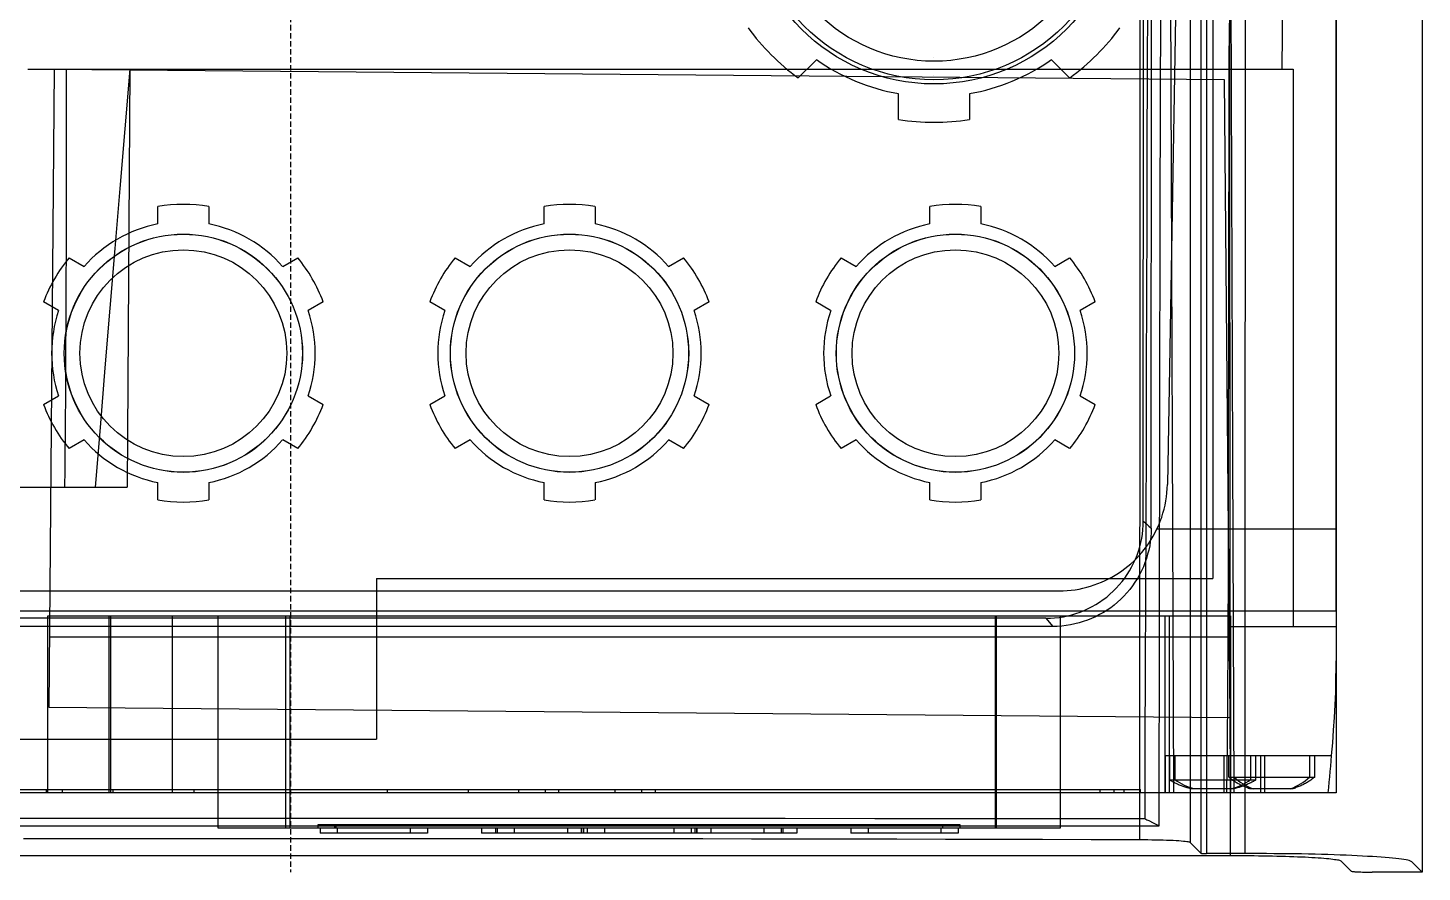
# Model space of a CAD drawing. Extents: x 0 to 211, y 0 to 232.
# Drawn here: x 81 to 211, y 0 to 78.7 of the extents above; entities that cross this region are included whole.
import ezdxf

# ---------------------------------------------------------------- set-up
doc = ezdxf.new("R2010")
doc.units = 0
doc.linetypes.add('DASHED', pattern=[0.75, 0.5, -0.25])
doc.layers.add('-15N-THT. THIẾT BỊ ĐÓNG MỞ', color=40, linetype='CONTINUOUS')

# ---------------------------------------------------------------- blocks, each defined once
blk = doc.blocks.new('06 - N - SC VSD CHIẾU TRÊN ATV630D15~D22N4')
at = {"layer": '-15N-THT. THIẾT BỊ ĐÓNG MỞ', "color": 6, "linetype": 'DASHED'}
blk.add_line((0, 0), (0, -232), dxfattribs=at)
at = {"layer": '-15N-THT. THIẾT BỊ ĐÓNG MỞ'}
for p, q in [((105.5, -90.01), (105.5, -232)), ((97.49, -102.5), (97.49, -224.61)), ((85.99, -109), (85.99, -204.61)), ((81.91, -115.49), (82.33, -224.61)), ((92.78, -115.48), (92.41, -157.11)), ((79.5, -199.26), (79.54, -116)), ((80.24, -199.93), (80.28, -116)), ((83.15, -116), (81.75, -195.85)), ((87.66, -146.78), (87.83, -193.33)), ((79.9, -150.75), (79.87, -157.34)), ((79.18, -151.46), (79.17, -170.56)), ((81.08, -170.08), (81.13, -151.26)), ((83.89, -151.42), (83.89, -170.6)), ((84.88, -151.28), (84.88, -170.74)), ((85.4, -151.27), (85.4, -170.74)), ((87.53, -151.24), (87.54, -170.78)), ((88.99, -151.27), (88.99, -170.74)), ((97.5, -151.28), (97.5, -155.31)), ((87.5, -152.82), (87.49, -157.03)), ((97.49, -163.82), (97.5, -152.16)), ((97.5, -155.31), (97.5, -159.72)), ((-24.49, -157.11), (-24.49, -157.11)), ((-24.49, -157.11), (93.49, -157.11)), ((-22.03, -157.11), (-22.55, -216.61)), ((-22.03, -157.11), (87.04, -158.07)), ((-22.03, -157.11), (-22.03, -157.11)), ((-20.92, -157.11), (-20.92, -158.74)), ((-14.99, -157.11), (-15.45, -162.69)), ((-14.99, -157.11), (-15.22, -196.11)), ((-14.99, -157.11), (-14.99, -157.11)), ((49.03, -156.24), (47.33, -157.94)), ((49.03, -156.24), (49.03, -156.24)), ((59.99, -155.99), (59.99, -155.99)), ((72.64, -157.94), (70.94, -156.24)), ((70.94, -156.24), (70.94, -156.24)), ((87.49, -157.03), (87.48, -161.64)), ((92.41, -157.11), (92.41, -157.11)), ((93.49, -157.11), (93.49, -209.11)), ((93.49, -157.11), (93.49, -157.11)), ((47.33, -157.94), (47.33, -157.94)), ((59.99, -157.73), (59.99, -157.73)), ((72.64, -157.94), (72.64, -157.94)), ((79.87, -157.34), (79.85, -164.32)), ((87.04, -158.07), (87.04, -158.07)), ((87.04, -158.07), (87.56, -217.58)), ((-20.92, -158.74), (-20.92, -160.36)), ((56.69, -161.82), (56.69, -159.41)), ((56.69, -159.41), (56.69, -159.41)), ((63.29, -159.41), (63.29, -161.82)), ((63.29, -159.41), (63.29, -159.41)), ((97.5, -159.72), (97.5, -164.13)), ((-20.92, -160.36), (-20.92, -161.99)), ((-20.92, -161.99), (-20.92, -163.62)), ((56.69, -161.82), (56.69, -161.82)), ((59.99, -162.07), (59.99, -162.07)), ((63.29, -161.82), (63.29, -161.82)), ((87.48, -161.64), (87.47, -166.24)), ((-20.92, -163.62), (-20.92, -165.24)), ((-15.45, -162.69), (-15.91, -168.26)), ((79.85, -164.32), (79.83, -171.29)), ((97.49, -175.88), (97.49, -163.82)), ((97.5, -164.13), (97.49, -168.54)), ((-20.92, -165.24), (-20.92, -166.86)), ((87.47, -166.24), (87.46, -170.84)), ((-20.92, -166.86), (-20.92, -168.49)), ((-20.92, -168.49), (-20.92, -170.11)), ((-15.91, -168.26), (-16.37, -173.83)), ((97.49, -168.54), (97.49, -172.95)), ((-20.92, -170.11), (-20.93, -172.28)), ((-12.36, -171.55), (-12.36, -169.94)), ((-12.36, -169.94), (-12.36, -169.94)), ((-9.99, -169.73), (-9.99, -169.73)), ((-7.61, -169.94), (-7.61, -171.55)), ((-7.61, -169.94), (-7.61, -169.94)), ((23.64, -171.55), (23.64, -169.94)), ((23.64, -169.94), (23.64, -169.94)), ((26.01, -169.73), (26.01, -169.73)), ((28.39, -169.94), (28.39, -171.55)), ((28.39, -169.94), (28.39, -169.94)), ((59.61, -171.55), (59.61, -169.94)), ((59.61, -169.94), (59.61, -169.94)), ((61.99, -169.73), (61.99, -169.73)), ((64.36, -169.94), (64.36, -171.55)), ((64.36, -169.94), (64.36, -169.94)), ((81.04, -189.29), (81.08, -170.08)), ((-12.36, -171.55), (-12.36, -171.55)), ((-7.61, -171.55), (-7.61, -171.55)), ((23.64, -171.55), (23.64, -171.55)), ((28.39, -171.55), (28.39, -171.55)), ((59.61, -171.55), (59.61, -171.55)), ((64.36, -171.55), (64.36, -171.55)), ((79.17, -170.56), (79.17, -190.05)), ((79.83, -171.29), (79.8, -178.26)), ((83.89, -170.6), (83.89, -190.16)), ((84.88, -170.74), (84.88, -190.58)), ((85.4, -170.74), (85.4, -190.59)), ((87.46, -170.84), (87.45, -175.44)), ((87.54, -170.78), (87.56, -190.69)), ((88.99, -170.74), (88.98, -190.59)), ((-20.93, -172.28), (-20.93, -174.44)), ((-9.99, -172.5), (-9.99, -172.5)), ((26.01, -172.5), (26.01, -172.5)), ((61.99, -172.5), (61.99, -172.5)), ((-16.37, -173.83), (-16.84, -179.4)), ((-9.99, -173.97), (-9.99, -173.97)), ((26.01, -173.97), (26.01, -173.97)), ((61.99, -173.97), (61.99, -173.97)), ((97.49, -172.95), (97.49, -177.36)), ((-20.93, -174.44), (-20.94, -176.61)), ((-20.64, -174.72), (-19.25, -175.53)), ((-20.64, -174.72), (-20.64, -174.72)), ((-0.73, -175.53), (0.67, -174.72)), ((0.67, -174.72), (0.67, -174.72)), ((15.36, -174.72), (16.75, -175.53)), ((15.36, -174.72), (15.36, -174.72)), ((35.25, -175.53), (36.64, -174.72)), ((36.64, -174.72), (36.64, -174.72)), ((51.33, -174.72), (52.73, -175.53)), ((51.33, -174.72), (51.33, -174.72)), ((71.25, -175.53), (72.64, -174.72)), ((72.64, -174.72), (72.64, -174.72)), ((87.45, -175.44), (87.45, -180.04)), ((-20.94, -176.61), (-20.95, -178.78)), ((-19.25, -175.53), (-19.25, -175.53)), ((-0.73, -175.53), (-0.73, -175.53)), ((16.75, -175.53), (16.75, -175.53)), ((35.25, -175.53), (35.25, -175.53)), ((52.73, -175.53), (52.73, -175.53)), ((71.25, -175.53), (71.25, -175.53)), ((97.49, -187.93), (97.49, -175.88)), ((97.49, -177.36), (97.49, -181.77)), ((-21.62, -179.64), (-23.02, -178.83)), ((-23.02, -178.83), (-23.02, -178.83)), ((-20.95, -178.78), (-20.96, -180.95)), ((3.04, -178.83), (1.65, -179.64)), ((3.04, -178.83), (3.04, -178.83)), ((14.38, -179.64), (12.98, -178.83)), ((12.98, -178.83), (12.98, -178.83)), ((39.02, -178.83), (37.62, -179.64)), ((39.02, -178.83), (39.02, -178.83)), ((50.35, -179.64), (48.96, -178.83)), ((48.96, -178.83), (48.96, -178.83)), ((75.02, -178.83), (73.62, -179.64)), ((75.02, -178.83), (75.02, -178.83)), ((79.8, -178.26), (79.78, -185.23)), ((-21.62, -179.64), (-21.62, -179.64)), ((-16.84, -179.4), (-17.3, -184.97)), ((1.65, -179.64), (1.65, -179.64)), ((14.38, -179.64), (14.38, -179.64)), ((37.62, -179.64), (37.62, -179.64)), ((50.35, -179.64), (50.35, -179.64)), ((73.62, -179.64), (73.62, -179.64)), ((87.45, -180.04), (87.44, -184.65)), ((-20.96, -180.95), (-20.97, -183.11)), ((97.49, -181.77), (97.49, -186.18)), ((-20.97, -183.11), (-20.97, -184.74)), ((-22.28, -183.61), (-22.28, -183.61)), ((-21.09, -183.61), (-21.09, -183.61)), ((-19.63, -183.61), (-19.63, -183.61)), ((-0.35, -183.61), (-0.35, -183.61)), ((1.11, -183.61), (1.11, -183.61)), ((2.31, -183.61), (2.31, -183.61)), ((13.72, -183.61), (13.72, -183.61)), ((14.91, -183.61), (14.91, -183.61)), ((16.37, -183.61), (16.37, -183.61)), ((35.63, -183.61), (35.63, -183.61)), ((37.09, -183.61), (37.09, -183.61)), ((38.28, -183.61), (38.28, -183.61)), ((49.69, -183.61), (49.69, -183.61)), ((50.89, -183.61), (50.89, -183.61)), ((52.35, -183.61), (52.35, -183.61)), ((71.63, -183.61), (71.63, -183.61)), ((73.09, -183.61), (73.09, -183.61)), ((74.28, -183.61), (74.28, -183.61)), ((-20.97, -184.74), (-20.98, -186.37)), ((-17.3, -184.97), (-17.76, -190.54)), ((79.78, -185.23), (79.76, -192.2)), ((87.44, -184.65), (87.43, -189.25)), ((-20.98, -186.37), (-20.99, -187.99)), ((97.49, -186.18), (97.49, -190.59)), ((-23.02, -188.4), (-21.62, -187.59)), ((-23.02, -188.4), (-23.02, -188.4)), ((-21.62, -187.59), (-21.62, -187.59)), ((-20.99, -187.99), (-21, -189.62)), ((1.65, -187.59), (3.04, -188.4)), ((1.65, -187.59), (1.65, -187.59)), ((3.04, -188.4), (3.04, -188.4)), ((12.98, -188.4), (14.38, -187.59)), ((12.98, -188.4), (12.98, -188.4)), ((14.38, -187.59), (14.38, -187.59)), ((37.62, -187.59), (39.02, -188.4)), ((37.62, -187.59), (37.62, -187.59)), ((39.02, -188.4), (39.02, -188.4)), ((48.96, -188.4), (50.35, -187.59)), ((48.96, -188.4), (48.96, -188.4)), ((50.35, -187.59), (50.35, -187.59)), ((73.62, -187.59), (75.02, -188.4)), ((73.62, -187.59), (73.62, -187.59)), ((75.02, -188.4), (75.02, -188.4)), ((97.49, -199.98), (97.49, -187.93)), ((-21, -189.62), (-21.02, -191.24)), ((81.01, -208.48), (81.04, -189.29)), ((87.43, -189.25), (87.42, -193.85)), ((-17.76, -190.54), (-18.22, -196.11)), ((79.17, -190.05), (79.16, -209.52)), ((83.89, -190.16), (83.89, -209.7)), ((84.88, -190.58), (84.88, -210.41)), ((85.4, -190.59), (85.4, -210.43)), ((87.56, -190.69), (87.57, -210.58)), ((88.98, -190.59), (88.97, -210.43)), ((97.49, -190.59), (97.49, -195)), ((-21.02, -191.24), (-21.03, -192.87)), ((-19.25, -191.7), (-20.64, -192.51)), ((-19.25, -191.7), (-19.25, -191.7)), ((0.67, -192.51), (-0.73, -191.7)), ((-0.73, -191.7), (-0.73, -191.7)), ((16.75, -191.7), (15.36, -192.51)), ((16.75, -191.7), (16.75, -191.7)), ((36.64, -192.51), (35.25, -191.7)), ((35.25, -191.7), (35.25, -191.7)), ((52.73, -191.7), (51.33, -192.51)), ((52.73, -191.7), (52.73, -191.7)), ((72.64, -192.51), (71.25, -191.7)), ((71.25, -191.7), (71.25, -191.7)), ((79.76, -192.2), (79.73, -199.16)), ((-21.03, -192.87), (-21.04, -194.49)), ((-20.64, -192.51), (-20.64, -192.51)), ((-9.99, -193.25), (-9.99, -193.25)), ((0.67, -192.51), (0.67, -192.51)), ((15.36, -192.51), (15.36, -192.51)), ((26.01, -193.25), (26.01, -193.25)), ((36.64, -192.51), (36.64, -192.51)), ((51.33, -192.51), (51.33, -192.51)), ((61.99, -193.25), (61.99, -193.25)), ((72.64, -192.51), (72.64, -192.51)), ((87.83, -193.33), (87.89, -208.97)), ((-21.04, -194.49), (-21.06, -196.11)), ((-9.99, -194.73), (-9.99, -194.73)), ((26.01, -194.73), (26.01, -194.73)), ((61.99, -194.73), (61.99, -194.73)), ((87.42, -193.85), (87.41, -198.45)), ((-93.28, -196.11), (-15.22, -196.11)), ((-18.22, -196.11), (-18.22, -196.11)), ((-15.22, -196.11), (-15.22, -196.11)), ((-12.36, -197.29), (-12.36, -195.68)), ((-12.36, -195.68), (-12.36, -195.68)), ((-7.61, -195.68), (-7.61, -197.29)), ((-7.61, -195.68), (-7.61, -195.68)), ((23.64, -197.29), (23.64, -195.68)), ((23.64, -195.68), (23.64, -195.68)), ((28.39, -195.68), (28.39, -197.29)), ((28.39, -195.68), (28.39, -195.68)), ((59.61, -197.29), (59.61, -195.68)), ((59.61, -195.68), (59.61, -195.68)), ((64.36, -195.68), (64.36, -197.29)), ((64.36, -195.68), (64.36, -195.68)), ((81.71, -196.62), (81.73, -196.23)), ((81.73, -196.23), (81.75, -195.85)), ((81.75, -195.85), (81.75, -195.85)), ((-12.36, -197.29), (-12.36, -197.29)), ((-9.99, -197.5), (-9.99, -197.5)), ((-7.61, -197.29), (-7.61, -197.29)), ((23.64, -197.29), (23.64, -197.29)), ((26.01, -197.5), (26.01, -197.5)), ((28.39, -197.29), (28.39, -197.29)), ((59.61, -197.29), (59.61, -197.29)), ((61.99, -197.5), (61.99, -197.5)), ((64.36, -197.29), (64.36, -197.29)), ((81.53, -197.77), (81.6, -197.39)), ((81.6, -197.39), (81.66, -197.01)), ((81.66, -197.01), (81.71, -196.62)), ((81.22, -198.9), (81.34, -198.53)), ((81.34, -198.53), (81.44, -198.15)), ((81.44, -198.15), (81.53, -197.77)), ((87.41, -198.45), (87.41, -203.05)), ((79.42, -200.47), (79.47, -200.07)), ((79.47, -200.07), (79.5, -199.66)), ((79.5, -199.66), (79.5, -199.26)), ((79.5, -199.26), (79.61, -199.35)), ((79.61, -199.35), (79.72, -199.45)), ((79.73, -199.16), (79.71, -206.13)), ((79.72, -199.45), (79.82, -199.54)), ((79.82, -199.54), (79.93, -199.64)), ((79.93, -199.64), (80.03, -199.74)), ((80.03, -199.74), (80.24, -199.93)), ((80.24, -199.93), (80.23, -200.34)), ((80.62, -200.32), (80.78, -199.98)), ((80.78, -199.98), (80.94, -199.63)), ((80.78, -199.98), (97.49, -199.98)), ((80.94, -199.63), (81.09, -199.27)), ((81.09, -199.27), (81.22, -198.9)), ((97.49, -200.31), (97.49, -199.98)), ((79.18, -201.67), (79.28, -201.27)), ((79.28, -201.27), (79.36, -200.88)), ((79.36, -200.88), (79.42, -200.47)), ((79.82, -201.61), (80.04, -201.3)), ((80.04, -201.3), (80.24, -200.98)), ((80.16, -201.16), (80.1, -201.56)), ((80.21, -200.75), (80.16, -201.16)), ((80.23, -200.34), (80.21, -200.75)), ((80.24, -200.98), (80.43, -200.66)), ((80.43, -200.66), (80.62, -200.32)), ((97.49, -200.64), (97.49, -200.31)), ((97.49, -200.97), (97.49, -200.64)), ((97.49, -201.3), (97.49, -200.97)), ((97.49, -201.63), (97.49, -201.3)), ((78.61, -202.99), (78.87, -202.74)), ((78.77, -202.82), (78.92, -202.44)), ((78.87, -202.74), (79.12, -202.47)), ((78.92, -202.44), (79.06, -202.06)), ((79.06, -202.06), (79.18, -201.67)), ((79.12, -202.47), (79.36, -202.19)), ((79.36, -202.19), (79.6, -201.9)), ((79.6, -201.9), (79.82, -201.61)), ((79.79, -202.76), (79.66, -203.15)), ((79.91, -202.36), (79.79, -202.76)), ((80.01, -201.97), (79.91, -202.36)), ((80.1, -201.56), (80.01, -201.97)), ((97.49, -201.95), (97.49, -201.63)), ((97.49, -202.27), (97.49, -201.95)), ((97.49, -202.58), (97.49, -202.27)), ((97.49, -202.89), (97.49, -202.58)), ((77.19, -204.12), (77.49, -203.91)), ((77.49, -203.91), (77.78, -203.7)), ((77.78, -203.7), (78.06, -203.48)), ((78, -204.25), (78.22, -203.91)), ((78.06, -203.48), (78.34, -203.24)), ((78.22, -203.91), (78.42, -203.55)), ((78.34, -203.24), (78.61, -202.99)), ((78.42, -203.55), (78.6, -203.19)), ((78.6, -203.19), (78.77, -202.82)), ((79.33, -203.9), (79.15, -204.27)), ((79.51, -203.53), (79.33, -203.9)), ((79.66, -203.15), (79.51, -203.53)), ((87.41, -203.05), (87.39, -210.83)), ((97.49, -203.19), (97.49, -202.89)), ((97.49, -203.49), (97.49, -203.19)), ((97.49, -203.78), (97.49, -203.49)), ((97.49, -204.07), (97.49, -203.78)), ((97.49, -204.36), (97.49, -204.07)), ((8.01, -204.61), (85.99, -204.61)), ((8.01, -204.61), (8.01, -204.61)), ((8.01, -204.61), (8.01, -219.61)), ((74.24, -205.44), (74.59, -205.34)), ((74.59, -205.34), (74.94, -205.22)), ((74.94, -205.22), (75.28, -205.1)), ((75.28, -205.1), (75.62, -204.96)), ((75.62, -204.96), (75.94, -204.82)), ((75.94, -204.82), (76.27, -204.66)), ((76.27, -204.66), (76.58, -204.49)), ((76.58, -204.49), (76.89, -204.31)), ((76.89, -204.31), (77.19, -204.12)), ((76.99, -205.52), (77.26, -205.22)), ((77.26, -205.22), (77.52, -204.91)), ((77.52, -204.91), (77.77, -204.59)), ((77.77, -204.59), (78, -204.25)), ((78.49, -205.31), (78.24, -205.64)), ((78.73, -204.97), (78.49, -205.31)), ((78.95, -204.63), (78.73, -204.97)), ((79.15, -204.27), (78.95, -204.63)), ((85.99, -204.61), (85.99, -204.61)), ((97.49, -204.66), (97.49, -204.36)), ((97.49, -204.95), (97.49, -204.66)), ((97.49, -205.23), (97.49, -204.95)), ((97.49, -205.49), (97.49, -205.23)), ((-71.42, -205.78), (71.64, -205.78)), ((71.64, -205.78), (72.02, -205.77)), ((71.64, -205.78), (71.64, -205.78)), ((72.02, -205.77), (72.4, -205.75)), ((72.4, -205.75), (72.78, -205.71)), ((72.78, -205.71), (73.15, -205.66)), ((73.15, -205.66), (73.52, -205.6)), ((73.52, -205.6), (73.88, -205.52)), ((73.88, -205.52), (74.24, -205.44)), ((75.43, -206.83), (75.76, -206.59)), ((75.76, -206.59), (76.09, -206.35)), ((76.09, -206.35), (76.4, -206.09)), ((76.4, -206.09), (76.7, -205.81)), ((76.7, -205.81), (76.99, -205.52)), ((77.41, -206.55), (77.11, -206.82)), ((77.7, -206.26), (77.41, -206.55)), ((77.98, -205.95), (77.7, -206.26)), ((78.24, -205.64), (77.98, -205.95)), ((79.71, -206.13), (79.68, -213.09)), ((97.49, -205.74), (97.49, -205.49)), ((97.49, -205.97), (97.49, -205.74)), ((97.49, -206.19), (97.49, -205.97)), ((97.49, -206.39), (97.49, -206.19)), ((97.49, -206.58), (97.49, -206.39)), ((97.49, -206.75), (97.49, -206.58)), ((-97.49, -207.63), (97.49, -207.63)), ((72.84, -208), (73.23, -207.88)), ((73.23, -207.88), (73.62, -207.75)), ((73.62, -207.75), (74, -207.6)), ((74, -207.6), (74.37, -207.43)), ((74.37, -207.43), (74.73, -207.24)), ((74.73, -207.24), (75.08, -207.04)), ((75.08, -207.04), (75.43, -206.83)), ((75.78, -207.79), (75.42, -207.99)), ((76.13, -207.57), (75.78, -207.79)), ((76.47, -207.34), (76.13, -207.57)), ((76.79, -207.09), (76.47, -207.34)), ((77.11, -206.82), (76.79, -207.09)), ((97.49, -206.9), (97.49, -206.75)), ((97.49, -207.04), (97.49, -206.9)), ((97.49, -207.16), (97.49, -207.04)), ((97.49, -207.27), (97.49, -207.16)), ((97.49, -207.37), (97.49, -207.27)), ((97.49, -207.45), (97.49, -207.37)), ((97.49, -207.51), (97.49, -207.45)), ((97.49, -207.56), (97.49, -207.51)), ((97.49, -207.6), (97.49, -207.56)), ((97.49, -207.62), (97.49, -207.6)), ((97.49, -207.63), (97.49, -207.62)), ((97.49, -207.63), (97.49, -209.17)), ((-22.48, -209.11), (-97.49, -209.11)), ((71.08, -209.09), (-71.54, -209.09)), ((70.43, -208.33), (-69.09, -208.33)), ((-22.64, -208.11), (87.64, -208.11)), ((-22.64, -208.11), (-22.64, -208.11)), ((-22.64, -224.61), (-22.64, -208.11)), ((-22.48, -209.11), (-22.48, -209.11)), ((-16.93, -208.11), (-16.93, -224.61)), ((-16.76, -224.61), (-16.76, -208.11)), ((-11.02, -208.11), (-11.02, -208.11)), ((-11.02, -224.61), (-11.02, -208.11)), ((-6.78, -208.11), (-6.78, -227.88)), ((-6.78, -208.11), (-6.78, -208.11)), ((-0.46, -208.11), (-0.46, -227.88)), ((-0.08, -208.11), (-0.08, -227.88)), ((65.7, -208.11), (65.7, -227.88)), ((65.82, -227.88), (65.82, -208.11)), ((70.43, -208.33), (70.84, -208.32)), ((70.43, -208.33), (71.08, -209.09)), ((70.84, -208.32), (71.24, -208.29)), ((71.49, -209.08), (71.08, -209.09)), ((71.24, -208.29), (71.65, -208.24)), ((71.9, -209.05), (71.49, -209.08)), ((71.65, -208.24), (72.05, -208.18)), ((71.78, -227.88), (71.78, -208.11)), ((71.78, -208.11), (71.78, -208.11)), ((72.31, -209), (71.9, -209.05)), ((72.05, -208.18), (72.45, -208.1)), ((72.72, -208.94), (72.31, -209)), ((72.45, -208.1), (72.84, -208)), ((73.12, -208.86), (72.72, -208.94)), ((73.52, -208.76), (73.12, -208.86)), ((73.91, -208.64), (73.52, -208.76)), ((74.3, -208.5), (73.91, -208.64)), ((74.68, -208.35), (74.3, -208.5)), ((75.06, -208.18), (74.68, -208.35)), ((75.42, -207.99), (75.06, -208.18)), ((80.99, -227.68), (81.01, -208.48)), ((81.5, -208.11), (81.5, -224.61)), ((81.92, -208.11), (81.92, -224.61)), ((87.48, -209.11), (87.48, -209.11)), ((87.48, -209.11), (97.49, -209.11)), ((87.64, -208.11), (87.64, -208.11)), ((87.64, -208.11), (87.64, -224.61)), ((87.89, -208.97), (87.95, -224.61)), ((93.49, -209.11), (93.49, -209.11)), ((97.49, -209.11), (97.49, -209.11)), ((97.49, -209.17), (97.49, -210.48)), ((-22.49, -210.06), (87.49, -210.06)), ((79.16, -209.52), (79.15, -229)), ((83.89, -209.7), (83.89, -229.24)), ((84.88, -210.41), (84.88, -230.24)), ((85.4, -210.43), (85.4, -230.26)), ((88.97, -210.43), (88.96, -230.26)), ((97.49, -210.48), (97.48, -211.67)), ((87.39, -210.83), (87.37, -215.44)), ((87.57, -210.58), (87.59, -230.48)), ((97.48, -211.67), (97.47, -212.85)), ((79.68, -213.09), (79.66, -220.05)), ((97.47, -212.85), (97.44, -214.03)), ((97.44, -214.03), (97.41, -215.21)), ((87.37, -215.44), (87.33, -220.03)), ((97.41, -215.21), (97.35, -216.39)), ((-22.55, -216.61), (-22.55, -216.61)), ((-22.55, -216.61), (87.56, -217.58)), ((97.35, -216.39), (97.29, -217.58)), ((87.56, -217.58), (87.56, -217.58)), ((97.29, -217.58), (97.21, -218.76)), ((-66.99, -219.61), (8.01, -219.61)), ((8.01, -219.61), (8.01, -219.61)), ((97.21, -218.76), (97.13, -219.94)), ((79.66, -220.05), (79.64, -227.01)), ((87.33, -220.03), (87.27, -224.61)), ((97.13, -219.94), (97.03, -221.11)), ((81.54, -221.11), (81.54, -224.61)), ((81.54, -221.11), (97.03, -221.11)), ((81.97, -223.4), (81.97, -221.11)), ((82.46, -221.11), (82.46, -223.4)), ((87.04, -224.61), (87.04, -221.11)), ((87.04, -221.11), (87.04, -221.11)), ((87.47, -223.13), (87.47, -221.11)), ((87.96, -221.11), (87.96, -223.13)), ((89.51, -221.11), (89.51, -223.4)), ((90, -223.4), (90, -221.11)), ((90.44, -221.11), (90.44, -224.61)), ((90.79, -221.11), (90.79, -224.61)), ((95.01, -221.11), (95.01, -223.13)), ((95.5, -223.13), (95.5, -221.11)), ((96.95, -222.12), (96.9, -222.62)), ((96.99, -221.61), (96.95, -222.12)), ((97.03, -221.11), (96.99, -221.61)), ((81.97, -223.4), (90, -223.4)), ((81.97, -223.4), (82.05, -223.45)), ((82.05, -223.45), (82.13, -223.49)), ((82.13, -223.49), (82.21, -223.54)), ((82.21, -223.54), (82.29, -223.58)), ((82.29, -223.58), (82.37, -223.62)), ((87.47, -223.13), (95.5, -223.13)), ((87.47, -223.13), (87.55, -223.19)), ((87.55, -223.19), (87.62, -223.25)), ((87.62, -223.25), (87.7, -223.31)), ((87.7, -223.31), (87.78, -223.37)), ((87.78, -223.37), (87.86, -223.42)), ((87.86, -223.42), (87.94, -223.48)), ((87.94, -223.48), (88.02, -223.53)), ((88.02, -223.53), (88.1, -223.58)), ((89.69, -223.58), (89.61, -223.62)), ((89.77, -223.54), (89.69, -223.58)), ((89.85, -223.49), (89.77, -223.54)), ((89.93, -223.45), (89.85, -223.49)), ((90, -223.4), (89.93, -223.45)), ((94.96, -223.53), (94.87, -223.58)), ((95.04, -223.48), (94.96, -223.53)), ((95.12, -223.42), (95.04, -223.48)), ((95.2, -223.37), (95.12, -223.42)), ((95.27, -223.31), (95.2, -223.37)), ((95.35, -223.25), (95.27, -223.31)), ((95.43, -223.19), (95.35, -223.25)), ((95.5, -223.13), (95.43, -223.19)), ((96.85, -223.12), (96.81, -223.62)), ((96.9, -222.62), (96.85, -223.12)), ((97.49, -224.61), (-97.49, -224.61)), ((-79.23, -224.31), (79.23, -224.31)), ((-22.79, -224.31), (-22.79, -224.61)), ((-22.64, -224.61), (-22.64, -224.61)), ((-21.25, -224.61), (-21.25, -224.31)), ((-16.56, -224.31), (-16.56, -224.61)), ((-11.02, -224.61), (-11.02, -224.61)), ((-8.99, -224.61), (-8.99, -224.31)), ((9.01, -224.31), (9.01, -224.61)), ((16.58, -224.61), (16.58, -224.31)), ((21.27, -224.61), (21.27, -224.31)), ((23.73, -224.31), (23.73, -224.61)), ((25.01, -224.61), (25.01, -224.31)), ((30.27, -224.61), (30.27, -224.31)), ((32.73, -224.31), (32.73, -224.61)), ((33.99, -224.31), (33.99, -224.61)), ((75.49, -224.61), (75.49, -224.31)), ((76.77, -224.31), (76.77, -224.61)), ((77.68, -224.31), (77.68, -224.61)), ((79.23, -224.61), (79.23, -224.31)), ((79.23, -224.61), (79.23, -224.31)), ((82.37, -223.62), (82.45, -223.66)), ((82.45, -223.66), (82.53, -223.7)), ((82.53, -223.7), (82.61, -223.74)), ((82.61, -223.74), (82.7, -223.78)), ((82.7, -223.78), (82.78, -223.82)), ((82.78, -223.82), (82.86, -223.85)), ((82.86, -223.85), (82.95, -223.89)), ((82.95, -223.89), (83.03, -223.92)), ((83.03, -223.92), (83.12, -223.95)), ((83.12, -223.95), (83.2, -223.98)), ((83.2, -223.98), (83.29, -224.01)), ((83.29, -224.01), (83.37, -224.04)), ((83.37, -224.04), (83.46, -224.07)), ((83.46, -224.07), (83.55, -224.1)), ((83.55, -224.1), (83.64, -224.12)), ((83.64, -224.12), (83.72, -224.15)), ((83.72, -224.15), (83.81, -224.17)), ((83.81, -224.17), (83.9, -224.19)), ((83.9, -224.19), (83.99, -224.21)), ((83.99, -224.21), (87.99, -224.21)), ((87.04, -224.61), (87.04, -224.61)), ((87.64, -224.61), (87.64, -224.61)), ((88.08, -224.19), (87.99, -224.21)), ((88.16, -224.17), (88.08, -224.19)), ((88.1, -223.58), (88.18, -223.63)), ((88.25, -224.15), (88.16, -224.17)), ((88.18, -223.63), (88.27, -223.68)), ((88.34, -224.12), (88.25, -224.15)), ((88.27, -223.68), (88.35, -223.73)), ((88.43, -224.1), (88.34, -224.12)), ((88.35, -223.73), (88.44, -223.77)), ((88.51, -224.07), (88.43, -224.1)), ((88.44, -223.77), (88.52, -223.82)), ((88.6, -224.04), (88.51, -224.07)), ((88.52, -223.82), (88.61, -223.86)), ((88.69, -224.01), (88.6, -224.04)), ((88.61, -223.86), (88.7, -223.9)), ((88.77, -223.98), (88.69, -224.01)), ((88.7, -223.9), (88.78, -223.94)), ((88.86, -223.95), (88.77, -223.98)), ((88.78, -223.94), (88.87, -223.98)), ((88.94, -223.92), (88.86, -223.95)), ((88.87, -223.98), (88.96, -224.02)), ((89.03, -223.89), (88.94, -223.92)), ((88.96, -224.02), (89.05, -224.06)), ((89.11, -223.85), (89.03, -223.89)), ((89.05, -224.06), (89.14, -224.09)), ((89.2, -223.82), (89.11, -223.85)), ((89.14, -224.09), (89.23, -224.12)), ((89.28, -223.78), (89.2, -223.82)), ((89.23, -224.12), (89.32, -224.16)), ((89.36, -223.74), (89.28, -223.78)), ((89.32, -224.16), (89.42, -224.19)), ((89.44, -223.7), (89.36, -223.74)), ((89.42, -224.19), (89.51, -224.21)), ((89.53, -223.66), (89.44, -223.7)), ((89.51, -224.21), (93.47, -224.21)), ((89.61, -223.62), (89.53, -223.66)), ((93.56, -224.19), (93.47, -224.21)), ((93.65, -224.16), (93.56, -224.19)), ((93.74, -224.12), (93.65, -224.16)), ((93.83, -224.09), (93.74, -224.12)), ((93.92, -224.06), (93.83, -224.09)), ((94.01, -224.02), (93.92, -224.06)), ((94.1, -223.98), (94.01, -224.02)), ((94.19, -223.94), (94.1, -223.98)), ((94.28, -223.9), (94.19, -223.94)), ((94.37, -223.86), (94.28, -223.9)), ((94.45, -223.82), (94.37, -223.86)), ((94.54, -223.77), (94.45, -223.82)), ((94.62, -223.73), (94.54, -223.77)), ((94.71, -223.68), (94.62, -223.73)), ((94.79, -223.63), (94.71, -223.68)), ((94.87, -223.58), (94.79, -223.63)), ((96.76, -224.11), (96.7, -224.61)), ((96.7, -224.61), (96.7, -224.61)), ((96.81, -223.62), (96.76, -224.11)), ((97.49, -224.61), (97.49, -224.61)), ((-29.34, -226.97), (-20.95, -226.97)), ((-20.95, -226.97), (-12.57, -226.97)), ((-12.57, -226.97), (-4.18, -226.97)), ((-4.18, -226.97), (4.21, -226.97)), ((4.21, -226.97), (12.59, -226.97)), ((12.59, -226.97), (20.98, -226.97)), ((20.98, -226.97), (29.36, -226.97)), ((29.36, -226.97), (37.72, -226.98)), ((37.72, -226.98), (46.11, -226.98)), ((46.11, -226.98), (54.49, -226.99)), ((54.49, -226.99), (62.87, -226.99)), ((62.87, -226.99), (71.26, -227)), ((71.26, -227), (79.64, -227.01)), ((79.64, -227.01), (79.83, -227.11)), ((79.83, -227.11), (80.02, -227.2)), ((80.02, -227.2), (80.41, -227.4)), ((80.41, -227.4), (80.6, -227.49)), ((-80.99, -227.68), (80.99, -227.68)), ((-6.78, -227.88), (71.78, -227.88)), ((-6.78, -227.88), (-6.78, -227.88)), ((62.44, -227.58), (2.56, -227.58)), ((2.56, -227.58), (2.56, -227.88)), ((2.56, -227.58), (2.56, -227.58)), ((2.56, -227.88), (2.56, -227.88)), ((2.76, -227.88), (2.76, -227.88)), ((2.76, -227.88), (2.76, -228.38)), ((12.76, -228.38), (2.76, -228.38)), ((2.76, -228.38), (2.76, -228.38)), ((4.12, -227.88), (4.12, -227.58)), ((4.23, -227.58), (4.23, -227.88)), ((4.36, -227.88), (4.36, -228.38)), ((11.16, -227.88), (11.16, -228.38)), ((12.76, -227.88), (12.76, -227.88)), ((12.76, -227.88), (12.76, -228.38)), ((12.76, -228.38), (12.76, -228.38)), ((17.81, -227.88), (17.81, -228.38)), ((19.26, -228.38), (17.81, -228.38)), ((19.11, -227.88), (19.11, -228.38)), ((19.26, -227.88), (19.26, -227.88)), ((19.26, -227.88), (19.26, -228.38)), ((47.19, -228.38), (19.26, -228.38)), ((19.26, -228.38), (19.26, -228.38)), ((20.86, -227.88), (20.86, -228.38)), ((25.81, -227.88), (25.81, -228.38)), ((27.11, -227.88), (27.11, -228.38)), ((27.14, -227.88), (27.14, -228.38)), ((27.31, -227.88), (27.31, -228.38)), ((27.66, -227.88), (27.66, -228.38)), ((29.26, -227.88), (29.26, -227.88)), ((29.26, -227.88), (29.26, -228.38)), ((29.26, -228.38), (29.26, -228.38)), ((35.74, -227.88), (35.74, -227.88)), ((35.74, -227.88), (35.74, -228.38)), ((35.74, -228.38), (35.74, -228.38)), ((37.34, -227.88), (37.34, -228.38)), ((37.69, -227.88), (37.69, -228.38)), ((37.86, -227.88), (37.86, -228.38)), ((37.89, -227.88), (37.89, -228.38)), ((39.19, -227.88), (39.19, -228.38)), ((44.14, -227.88), (44.14, -228.38)), ((45.74, -227.88), (45.74, -227.88)), ((45.74, -227.88), (45.74, -228.38)), ((45.74, -228.38), (45.74, -228.38)), ((45.89, -227.88), (45.89, -228.38)), ((47.19, -227.88), (47.19, -228.38)), ((52.24, -227.88), (52.24, -227.88)), ((52.24, -227.88), (52.24, -228.38)), ((52.24, -228.38), (52.24, -228.38)), ((62.24, -228.38), (52.24, -228.38)), ((53.84, -227.88), (53.84, -228.38)), ((60.64, -227.88), (60.64, -228.38)), ((60.81, -227.88), (60.81, -227.58)), ((60.82, -227.88), (60.82, -227.58)), ((62.24, -227.88), (62.24, -227.88)), ((62.24, -227.88), (62.24, -228.38)), ((62.24, -228.38), (62.24, -228.38)), ((62.44, -227.58), (62.44, -227.58)), ((62.44, -227.88), (62.44, -227.58)), ((62.44, -227.88), (62.44, -227.88)), ((71.78, -227.88), (71.78, -227.88)), ((80.6, -227.49), (80.8, -227.59)), ((80.8, -227.59), (80.99, -227.68)), ((-20.37, -228.89), (-24.9, -228.9)), ((-15.85, -228.89), (-20.37, -228.89)), ((-11.32, -228.89), (-15.85, -228.89)), ((-6.79, -228.89), (-11.32, -228.89)), ((-2.27, -228.89), (-6.79, -228.89)), ((2.26, -228.89), (-2.27, -228.89)), ((6.79, -228.89), (2.26, -228.89)), ((11.31, -228.89), (6.79, -228.89)), ((15.84, -228.89), (11.31, -228.89)), ((20.36, -228.89), (15.84, -228.89)), ((24.89, -228.9), (20.36, -228.89)), ((29.42, -228.9), (24.89, -228.9)), ((33.94, -228.91), (29.42, -228.9)), ((38.44, -228.91), (33.94, -228.91)), ((42.97, -228.92), (38.44, -228.91)), ((47.49, -228.93), (42.97, -228.92)), ((52.02, -228.93), (47.49, -228.93)), ((56.54, -228.94), (52.02, -228.93)), ((61.06, -228.95), (56.54, -228.94)), ((65.59, -228.96), (61.06, -228.95)), ((70.11, -228.97), (65.59, -228.96)), ((74.63, -228.98), (70.11, -228.97)), ((79.15, -229), (74.63, -228.98)), ((79.53, -229), (79.15, -229)), ((79.92, -229), (79.53, -229)), ((80.29, -229.01), (79.92, -229)), ((80.66, -229.01), (80.29, -229.01)), ((81.01, -229.02), (80.66, -229.01)), ((81.36, -229.03), (81.01, -229.02)), ((81.68, -229.04), (81.36, -229.03)), ((82, -229.05), (81.68, -229.04)), ((82.29, -229.06), (82, -229.05)), ((82.56, -229.08), (82.29, -229.06)), ((82.81, -229.09), (82.56, -229.08)), ((83.04, -229.11), (82.81, -229.09)), ((83.25, -229.13), (83.04, -229.11)), ((83.42, -229.15), (83.25, -229.13)), ((83.57, -229.16), (83.42, -229.15)), ((83.7, -229.18), (83.57, -229.16)), ((83.79, -229.2), (83.7, -229.18)), ((83.85, -229.22), (83.79, -229.2)), ((83.89, -229.24), (83.85, -229.22)), ((84.88, -230.24), (83.89, -229.24)), ((87.59, -230.48), (-87.49, -230.48)), ((84.88, -230.24), (84.89, -230.24)), ((84.89, -230.24), (84.89, -230.24)), ((84.89, -230.24), (84.91, -230.24)), ((84.91, -230.24), (84.92, -230.25)), ((84.92, -230.25), (84.93, -230.25)), ((84.93, -230.25), (84.95, -230.25)), ((84.95, -230.25), (84.98, -230.25)), ((84.98, -230.25), (85, -230.25)), ((85, -230.25), (85.03, -230.26)), ((85.03, -230.26), (85.06, -230.26)), ((85.06, -230.26), (85.09, -230.26)), ((85.09, -230.26), (85.12, -230.26)), ((85.12, -230.26), (85.16, -230.26)), ((85.16, -230.26), (85.2, -230.26)), ((85.2, -230.26), (85.23, -230.26)), ((85.23, -230.26), (85.27, -230.26)), ((85.27, -230.26), (85.31, -230.26)), ((85.31, -230.26), (85.36, -230.26)), ((85.36, -230.26), (85.4, -230.26)), ((88.96, -230.26), (85.4, -230.26)), ((88.04, -230.48), (87.59, -230.48)), ((88.49, -230.48), (88.04, -230.48)), ((88.94, -230.48), (88.49, -230.48)), ((89.38, -230.49), (88.94, -230.48)), ((89.64, -230.26), (88.96, -230.26)), ((89.83, -230.49), (89.38, -230.49)), ((90.31, -230.27), (89.64, -230.26)), ((90.26, -230.5), (89.83, -230.49)), ((90.7, -230.51), (90.26, -230.5)), ((90.99, -230.27), (90.31, -230.27)), ((91.13, -230.51), (90.7, -230.51)), ((91.66, -230.28), (90.99, -230.27)), ((91.55, -230.52), (91.13, -230.51)), ((91.96, -230.53), (91.55, -230.52)), ((92.32, -230.28), (91.66, -230.28)), ((92.37, -230.54), (91.96, -230.53)), ((92.98, -230.29), (92.32, -230.28)), ((92.76, -230.55), (92.37, -230.54)), ((93.15, -230.56), (92.76, -230.55)), ((93.63, -230.3), (92.98, -230.29)), ((93.53, -230.58), (93.15, -230.56)), ((93.89, -230.59), (93.53, -230.58)), ((94.27, -230.31), (93.63, -230.3)), ((94.24, -230.61), (93.89, -230.59)), ((94.59, -230.62), (94.24, -230.61)), ((94.9, -230.33), (94.27, -230.31)), ((94.91, -230.64), (94.59, -230.62)), ((95.52, -230.34), (94.9, -230.33)), ((95.23, -230.66), (94.91, -230.64)), ((95.53, -230.67), (95.23, -230.66)), ((96.13, -230.36), (95.52, -230.34)), ((95.81, -230.69), (95.53, -230.67)), ((96.08, -230.71), (95.81, -230.69)), ((96.33, -230.73), (96.08, -230.71)), ((96.72, -230.37), (96.13, -230.36)), ((96.57, -230.75), (96.33, -230.73)), ((96.79, -230.77), (96.57, -230.75)), ((97.3, -230.39), (96.72, -230.37)), ((96.99, -230.79), (96.79, -230.77)), ((97.18, -230.81), (96.99, -230.79)), ((97.34, -230.84), (97.18, -230.81)), ((97.86, -230.41), (97.3, -230.39)), ((97.49, -230.86), (97.34, -230.84)), ((97.62, -230.88), (97.49, -230.86)), ((97.73, -230.9), (97.62, -230.88)), ((97.82, -230.93), (97.73, -230.9)), ((97.89, -230.95), (97.82, -230.93)), ((98.41, -230.43), (97.86, -230.41)), ((97.95, -230.97), (97.89, -230.95)), ((97.98, -231), (97.95, -230.97)), ((98.89, -231.9), (97.98, -231)), ((98.94, -230.45), (98.41, -230.43)), ((99.45, -230.48), (98.94, -230.45)), ((99.94, -230.5), (99.45, -230.48)), ((100.41, -230.53), (99.94, -230.5)), ((100.86, -230.55), (100.41, -230.53)), ((101.29, -230.58), (100.86, -230.55)), ((101.69, -230.61), (101.29, -230.58)), ((102.07, -230.64), (101.69, -230.61)), ((102.42, -230.67), (102.07, -230.64)), ((102.75, -230.7), (102.42, -230.67)), ((103.06, -230.73), (102.75, -230.7)), ((103.33, -230.76), (103.06, -230.73)), ((103.58, -230.8), (103.33, -230.76)), ((103.8, -230.83), (103.58, -230.8)), ((104, -230.86), (103.8, -230.83)), ((104.16, -230.9), (104, -230.86)), ((104.3, -230.93), (104.16, -230.9)), ((104.41, -230.97), (104.3, -230.93)), ((104.49, -231), (104.41, -230.97)), ((104.54, -231.04), (104.49, -231)), ((105.5, -232), (104.54, -231.04)), ((98.89, -231.9), (98.9, -231.91)), ((98.9, -231.91), (98.93, -231.92)), ((98.93, -231.92), (98.97, -231.93)), ((98.97, -231.93), (99.02, -231.93)), ((99.02, -231.93), (99.08, -231.94)), ((99.08, -231.94), (99.15, -231.95)), ((99.15, -231.95), (99.24, -231.96)), ((99.24, -231.96), (99.33, -231.96)), ((99.33, -231.96), (99.44, -231.97)), ((99.44, -231.97), (99.55, -231.97)), ((99.55, -231.97), (99.67, -231.98)), ((99.67, -231.98), (99.8, -231.98)), ((99.8, -231.98), (99.94, -231.99)), ((99.94, -231.99), (100.08, -231.99)), ((100.08, -231.99), (100.22, -231.99)), ((100.22, -231.99), (100.37, -232)), ((100.37, -232), (100.53, -232)), ((100.53, -232), (100.68, -232)), ((100.68, -232), (100.84, -232)), ((105.5, -232), (100.84, -232))]:
    blk.add_line(p, q, dxfattribs=at)
for centre, radius in [((59.99, -141), 17.5), ((59.99, -141), 17.12), ((59.99, -141), 15.38), ((-9.99, -183.61), 11.11), ((-9.99, -183.61), 11.1), ((26.01, -183.61), 11.11), ((26.01, -183.61), 11.1), ((61.99, -183.61), 11.11), ((61.99, -183.61), 11.1), ((-9.99, -183.61), 9.64), ((26.01, -183.61), 9.64), ((61.99, -183.61), 9.64)]:
    blk.add_circle(centre, radius, dxfattribs=at)
for centre, radius, start, end in [((59.99, -140.61), 21.46, 216.1475, 233.8525), ((59.99, -140.61), 21.46, 306.1475, 323.8526), ((59.99, -140.61), 19.08, 234.9649, 260.0351), ((59.99, -140.61), 19.08, 279.9649, 305.0351), ((59.99, -140.61), 21.46, 261.1475, 278.8525), ((-9.99, -183.61), 13.88, 80.1489, 99.8511), ((26.01, -183.61), 13.88, 80.1489, 99.8511), ((61.99, -183.61), 13.88, 80.1489, 99.8511), ((-9.99, -183.61), 12.29, 101.1385, 138.8615), ((-9.99, -183.61), 12.29, 41.1385, 78.8615), ((26.01, -183.61), 12.29, 101.1385, 138.8615), ((26.02, -183.55), 12.23, 40.9993, 78.8221), ((61.99, -183.61), 12.29, 101.1385, 138.8615), ((61.99, -183.61), 12.29, 41.1385, 78.8615), ((-9.99, -183.61), 13.88, 140.1489, 159.8511), ((-9.99, -183.61), 13.88, 20.1489, 39.8511), ((26.01, -183.61), 13.88, 140.1489, 159.8511), ((25.99, -183.61), 13.88, 20.1489, 39.8511), ((61.99, -183.61), 13.88, 140.1489, 159.8511), ((61.99, -183.61), 13.88, 20.1489, 39.8511), ((-9.99, -183.61), 12.29, 161.1385, 198.8614), ((-9.99, -183.61), 12.29, 341.1385, 18.8615), ((26.01, -183.61), 12.29, 161.1385, 198.8614), ((25.99, -183.61), 12.29, 341.1385, 18.8615), ((61.99, -183.61), 12.29, 161.1385, 198.8614), ((61.99, -183.61), 12.29, 341.1385, 18.8615), ((-9.99, -183.61), 13.88, 200.1489, 219.8511), ((-9.99, -183.61), 13.88, 320.1489, 339.8511), ((26.01, -183.61), 13.88, 200.1489, 219.8511), ((25.99, -183.61), 13.88, 320.1489, 339.8511), ((61.99, -183.61), 13.88, 200.1489, 219.8511), ((61.99, -183.61), 13.88, 320.1489, 339.8511), ((-9.99, -183.61), 12.29, 221.1385, 258.8615), ((-9.99, -183.61), 12.29, 281.1385, 318.8615), ((26.01, -183.61), 12.29, 221.1385, 258.8615), ((26.02, -183.68), 12.23, 281.1779, 319.0007), ((61.99, -183.61), 12.29, 221.1385, 258.8615), ((61.99, -183.61), 12.29, 281.1385, 318.8615), ((-9.99, -183.61), 13.88, 260.1489, 279.8511), ((26.01, -183.61), 13.88, 260.1489, 279.8511), ((61.99, -183.61), 13.88, 260.1489, 279.8511)]:
    blk.add_arc(centre, radius, start, end, dxfattribs=at)
for centre, major_axis, start_param, end_param in [((85.62, -217.41), (0, 6.98), 2.600993, 2.913891), ((86.36, -217.41), (0, -6.98), 0.227702, 0.5406), ((91.25, -218.53), (0, 5.94), 2.457946, 2.849012), ((91.72, -218.53), (0, -5.94), 0.29258, 0.683647)]:
    blk.add_ellipse(centre, major_axis=major_axis, ratio=0.877583, start_param=start_param, end_param=end_param, dxfattribs=at)

msp = doc.modelspace()

# ---------------------------------------------------------------- block references
msp.add_blockref('06 - N - SC VSD CHIẾU TRÊN ATV630D15~D22N4', (105.5, 232))

doc.saveas('drawing.dxf')
